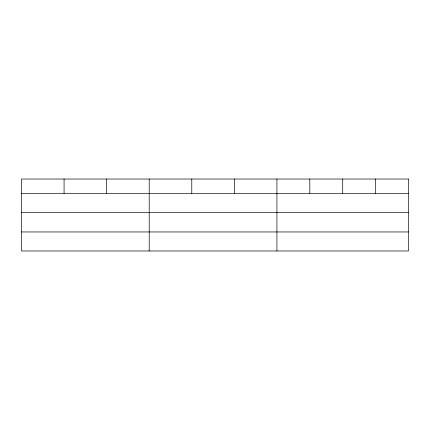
<?xml version="1.0" encoding="UTF-8"?>
<svg xmlns="http://www.w3.org/2000/svg" width="430" height="430" viewBox="0 0 430 430"><rect width="100%" height="100%" fill="white"/><g stroke="black" fill="none" stroke-linecap="round" stroke-linejoin="round"><path stroke-width="0.64" d="M21.5 193.333L408.5 193.333M21.5 212.355L408.5 212.355M21.5 231.958L408.5 231.958M375.605 179.02L375.605 193.333M342.71 179.02L342.71 193.333M309.815 179.02L309.815 193.333M276.92 179.02L276.92 250.98M234.35 179.02L234.35 193.333M191.78 179.02L191.78 193.333M149.21 179.02L149.21 250.98M106.64 179.02L106.64 193.333M64.07 179.02L64.07 193.333M408.5 179.02L21.5 179.02L21.5 250.98L408.5 250.98L408.5 179.02"/></g></svg>
